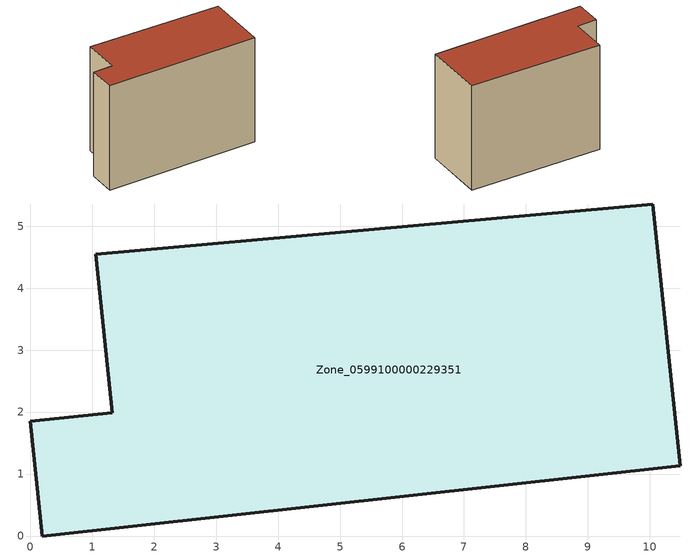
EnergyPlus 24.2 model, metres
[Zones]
Zone_0599100000229351
 floor ground (C_G): 0,1.85 1.32,1.99 1.06,4.55 10.05,5.36 10.49,1.13 0.19,0 z0
 wall outside (C_F): 1.32,1.99 0,1.85 0.19,0 10.49,1.13 10.05,5.36 1.06,4.55 1.32,1.99 z0:7.44
 roof outside (C_R): 10.05,5.36 1.06,4.55 1.32,1.99 0,1.85 0.19,0 10.49,1.13 z7.44
[BUILDING]
Pand.0599100000229351: North Axis=0; Terrain=City; Loads Convergence Tolerance Value=0.04; Temperature Convergence Tolerance Value=0.4; Solar Distribution=FullExterior; Maximum Number of Warmup Days=25; Minimum Number of Warmup Days=1
[Site:Location]
Rotterdam.The.Hague.AP_ZH_NLD Design_Conditions: Latitude=51.96; Longitude=4.45; Time Zone=1; Elevation=-4.5
[SITE:GROUNDTEMPERATURE:BUILDINGSURFACE]
18, 18, 18, 18, 18, 18, 18, 18, 18, 18, 18, 18
[MATERIAL] Thermal Absorptance=0.9; Solar Absorptance=0.7; Visible Absorptance=0.7
Name | Roughness | Thickness | Conductivity | Density | Specific Heat
G.TI.1946 | MediumSmooth | 0.15 | 1 | 540 | 1210
F.TI.1946 | Rough | 0.3 | 0.857143 | 1920 | 840
R.TI.1946 | MediumRough | 0.2 | 0.1 | 1500 | 1000
[CONSTRUCTION]
C_G: G.TI.1946
C_F: F.TI.1946
C_R: R.TI.1946
[ZONE]
Zone_0599100000229351: Type=1; Multiplier=1; Ceiling Height=Autocalculate; Volume=Autocalculate; Floor Area=autocalculate; Part of Total Floor Area=Yes
[ZONEINFILTRATION:DESIGNFLOWRATE]
Infil_Zone_0599100000229351: Zone or ZoneList or Space or SpaceList=Zone_0599100000229351; Schedule=AlwaysOn; Design Flow Rate Calculation Method=Flow/Area; Flow Rate per Floor Area=0.003; Constant Term Coefficient=1; Temperature Term Coefficient=0; Velocity Term Coefficient=0; Velocity Squared Term Coefficient=0
[HVACTEMPLATE:ZONE:IDEALLOADSAIRSYSTEM]
Zone_0599100000229351: Maximum Heating Supply Air Temperature=50; Minimum Cooling Supply Air Temperature=13; Maximum Heating Supply Air Humidity Ratio=0.0156; Minimum Cooling Supply Air Humidity Ratio=0.0077; Heating Limit=NoLimit; Cooling Limit=NoLimit; Dehumidification Control Type=ConstantSensibleHeatRatio; Cooling Sensible Heat Ratio=0.7; Dehumidification Setpoint=60; Humidification Control Type=None; Humidification Setpoint=30; Outdoor Air Method=None; Outdoor Air Flow Rate per Person=0.00944; Outdoor Air Flow Rate per Zone Floor Area=0; Outdoor Air Flow Rate per Zone=0; Demand Controlled Ventilation Type=None; Outdoor Air Economizer Type=NoEconomizer; Heat Recovery Type=None; Sensible Heat Recovery Effectiveness=0.7; Latent Heat Recovery Effectiveness=0.65
[ZONECONTROL:THERMOSTAT]
ThermostatControl_Zone_0599100000229351: Zone or ZoneList=Zone_0599100000229351; Control Type Schedule=DualSetpointControlType; Control 1=Thermostat_Zone_0599100000229351; Temperature Difference Between Cutout And Setpoint=0
[THERMOSTATSETPOINT:DUALSETPOINT]
Thermostat_Zone_0599100000229351: Heating Setpoint Temperature Schedule=HeatingSetpoint_Zone_0599100000229351; Cooling Setpoint Temperature Schedule=CoolingSetpoint_Zone_0599100000229351
[SCHEDULE:COMPACT]
HeatingSetpoint_Zone_0599100000229351: Through: 12/31, For: AllDays, Until: 24:00, 21
CoolingSetpoint_Zone_0599100000229351: Through: 12/31, For: AllDays, Until: 24:00, 24
DualSetpointControlType: Through: 12/31, For: AllDays, Until: 24:00, 4
AlwaysOn: Through: 12/31, For: AllDays, Until: 24:00, 1
